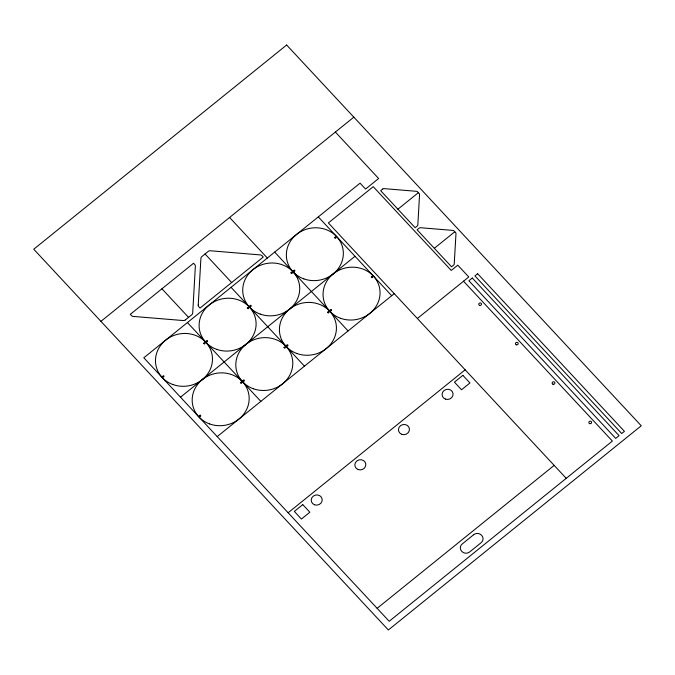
<?xml version="1.0" encoding="UTF-8"?>
<svg xmlns="http://www.w3.org/2000/svg" width="675" height="675" viewBox="0 0 675 675"><rect width="100%" height="100%" fill="white"/><g stroke="black" fill="none" stroke-linecap="round" stroke-linejoin="round"><path stroke-width="1.01" d="M198.239 304.982L200.914 258.289A2.658 2.447 -10.8 0 1 201.901 256.542L208.221 251.421A2.658 2.447 -10.8 0 1 210.229 250.754L260.246 254.914A2.658 2.447 -10.8 0 1 262.102 255.774L263.275 257.006L200.036 308.07L198.872 306.83A2.658 2.447 -10.8 0 1 198.222 304.982M100.929 321.359L353.835 117.155M185.372 319.908L191.708 314.795A2.658 2.447 -10.8 0 0 192.696 313.04L195.353 266.347A2.658 2.447 -10.8 0 0 194.695 264.516L193.556 263.258L130.317 314.322L131.473 315.562A2.658 2.447 -10.8 0 0 133.338 316.432L183.364 320.558A2.658 2.447 -10.8 0 0 185.355 319.899M382.725 189.042L380.675 190.704L415.142 227.703L417.192 226.049A1.721 1.586 -10.8 0 0 417.833 224.91L419.555 194.662A1.721 1.586 -10.8 0 0 419.133 193.48L417.639 191.86A1.721 1.586 -10.8 0 0 416.433 191.303L384.033 188.629A1.721 1.586 -10.8 0 0 382.742 189.051M397.913 209.199L418.39 192.662M180.512 397.195L355.008 256.289M434.32 248.299L454.807 231.761M217.215 436.607L394.242 293.659M417.369 318.49L468.779 276.978L457.785 265.165L451.254 270.439L373.25 186.671L328.362 222.919L566.224 478.339M288.132 512.755L465.159 369.816M377.139 608.327L554.167 465.387M335.374 132.055L378.633 178.504L365.563 189.059L360.07 183.161L143.809 357.784L389.197 621.278L612.377 441.07L463.447 281.146M318.305 216.886L391.711 295.701M274.683 252.113L348.089 330.927M229.584 217.485L267.351 258.036M205.048 253.977L231.652 282.538M231.061 287.331L304.459 366.154M161.932 288.79L188.536 317.351M187.431 322.557L260.837 401.38M162.616 376.414C164.295 379.038 164.565 373.823 162.616 376.414M199.319 415.817C200.812 418.517 201.479 413.252 199.319 415.817M203.681 343.254C205.116 345.946 205.858 340.782 203.681 343.254M206.246 341.187C207.706 343.887 208.356 338.698 206.246 341.187M240.384 382.666C241.743 385.349 242.671 380.261 240.384 382.607M242.941 380.599C244.468 383.265 245.126 378.008 242.941 380.599M247.303 308.028C248.746 310.736 249.48 305.522 247.303 308.028M249.868 305.961C251.438 308.627 251.868 303.438 249.868 305.961M284.006 347.439C285.508 350.123 286.09 344.95 284.015 347.389M286.571 345.372C288.006 348.064 288.757 342.892 286.571 345.372M290.925 272.81C292.452 275.476 293.119 270.219 290.925 272.81M293.49 270.734C295.009 273.417 295.608 268.203 293.49 270.734M327.628 312.213C329.003 314.904 329.898 309.791 327.637 312.162M330.193 310.146C331.83 312.803 332.168 307.581 330.193 310.146M334.555 237.583C335.99 240.275 336.749 235.094 334.555 237.583M371.258 276.986C372.845 279.636 373.283 274.48 371.258 276.936M454.444 260.196L454.233 264.009A1.721 1.586 -10.8 0 1 453.592 265.14L451.55 266.802L417.091 229.804L419.141 228.142A1.721 1.586 -10.8 0 1 420.441 227.711L452.841 230.411A1.721 1.586 -10.8 0 1 454.039 230.968L455.549 232.571A1.721 1.586 -10.8 0 1 455.979 233.761L454.444 260.196M286.647 45.014L33.75 249.218L388.353 629.986L641.25 425.782L286.647 45.014M472.272 278.024L468.889 280.758L615.693 438.396L619.085 435.662L472.272 278.024M477.622 273.704L474.913 275.889L621.717 433.527L624.426 431.342L477.622 273.704M302.763 504.613L294.334 511.422L301.421 519.041L309.85 512.232L302.763 504.613M462.864 375.342L454.435 382.151L461.523 389.762L469.96 382.953L462.864 375.342M473.648 534.735L462.265 543.932A5.527 5.088 -10.8 0 0 461.438 550.96A17.474 16.116 -10.8 0 0 461.953 551.517A5.527 5.088 -10.8 0 0 469.716 551.922L481.089 542.734A5.527 5.088 -10.8 0 0 481.925 535.705A17.474 16.107 -10.8 0 0 481.41 535.14A5.527 5.088 -10.8 0 0 473.648 534.735M296.941 353.523A28.578 26.35 -10.8 0 0 336.192 324.675A28.578 26.35 -10.8 0 0 290.63 308.315A28.578 26.35 -10.8 0 0 296.941 353.523M340.571 318.296A28.578 26.35 -10.8 0 0 379.823 289.448A28.578 26.35 -10.8 0 0 334.252 273.088A28.578 26.35 -10.8 0 0 340.571 318.296M260.246 314.111A28.578 26.35 -10.8 0 0 299.489 285.263A28.578 26.35 -10.8 0 0 253.927 268.903A28.578 26.35 -10.8 0 0 260.246 314.111M253.319 388.741A28.578 26.35 -10.8 0 0 292.57 359.902A28.578 26.35 -10.8 0 0 247.008 343.541A28.578 26.35 -10.8 0 0 253.319 388.741M303.868 278.885A28.578 26.35 -10.8 0 0 343.119 250.037A28.578 26.35 -10.8 0 0 297.557 233.677A28.578 26.35 -10.8 0 0 303.868 278.885M216.616 349.338A28.578 26.35 -10.8 0 0 255.867 320.49A28.578 26.35 -10.8 0 0 210.305 304.13A28.578 26.35 -10.8 0 0 216.616 349.338M172.994 384.564A28.578 26.35 -10.8 0 0 212.245 355.717A28.578 26.35 -10.8 0 0 166.683 339.356A28.578 26.35 -10.8 0 0 172.994 384.564M209.697 423.968A28.578 26.35 -10.8 0 0 248.94 395.12A28.578 26.35 -10.8 0 0 203.377 378.768A28.578 26.35 -10.8 0 0 209.697 423.968M445.458 399.119A5.527 5.088 -10.8 0 0 453.043 393.55A5.527 5.088 -10.8 0 0 444.243 390.386A5.527 5.088 -10.8 0 0 445.458 399.119M401.836 434.346A5.527 5.088 -10.8 0 0 409.421 428.768A5.527 5.088 -10.8 0 0 400.613 425.613A5.527 5.088 -10.8 0 0 401.836 434.346M358.214 469.572A5.527 5.088 -10.8 0 0 365.791 463.995A5.527 5.088 -10.8 0 0 356.991 460.839A5.527 5.088 -10.8 0 0 358.214 469.572M314.584 504.799A5.527 5.088 -10.8 0 0 322.169 499.222A5.527 5.088 -10.8 0 0 313.369 496.066A5.527 5.088 -10.8 0 0 314.584 504.799M589.697 423.63A1.384 1.274 -10.8 0 0 591.595 422.238A1.384 1.274 -10.8 0 0 589.393 421.445A1.384 1.274 -10.8 0 0 589.697 423.63M552.994 384.218A1.384 1.274 -10.8 0 0 554.892 382.826A1.384 1.274 -10.8 0 0 552.69 382.033A1.384 1.274 -10.8 0 0 552.994 384.218M516.291 344.807A1.384 1.274 -10.8 0 0 518.189 343.415A1.384 1.274 -10.8 0 0 515.987 342.622A1.384 1.274 -10.8 0 0 516.291 344.807M479.587 305.395A1.384 1.274 -10.8 0 0 481.486 304.003A1.384 1.274 -10.8 0 0 479.284 303.218A1.384 1.274 -10.8 0 0 479.587 305.395"/></g></svg>
